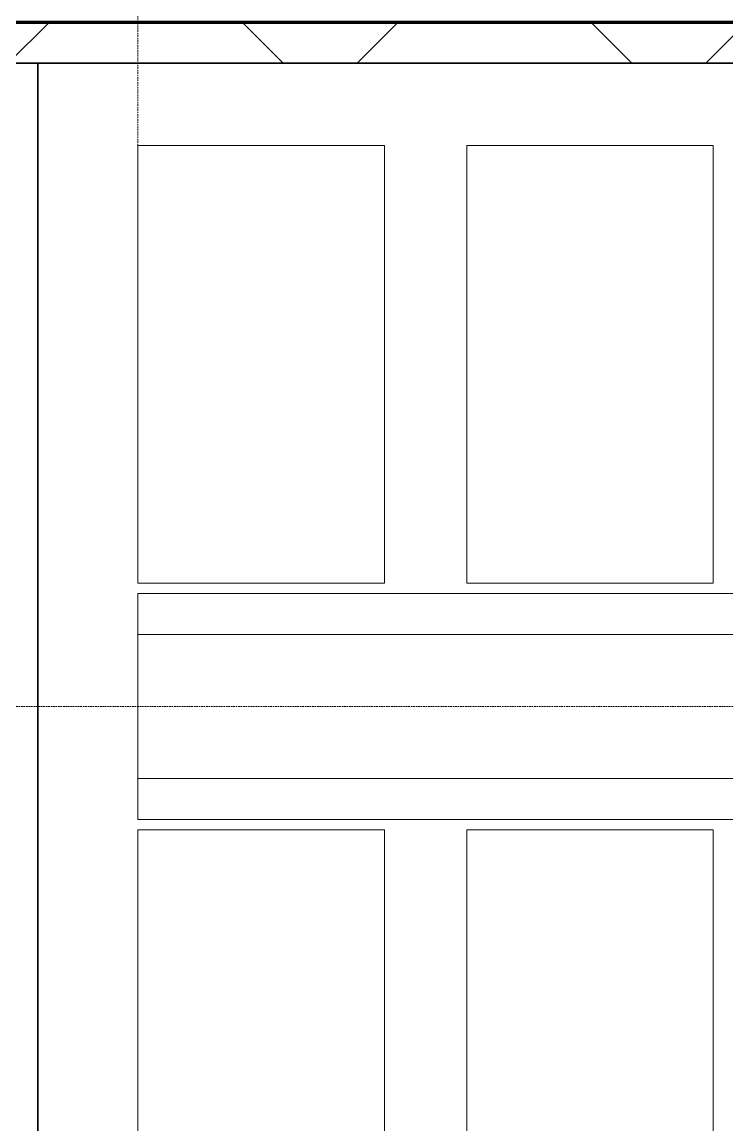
# Model space of a CAD drawing. Header units: millimetres. Extents: x -853228 to -774636, y -17776 to 22455.
# Drawn here: x -793948 to -793091, y 6602 to 7944 of the extents above; entities that cross this region are included whole.
import ezdxf

# ---------------------------------------------------------------- set-up
doc = ezdxf.new("R2010")
doc.units = ezdxf.units.MM
doc.linetypes.add('DPA_Hidden 50', pattern=[3, 2, -1])
for name, color, linetype, lineweight in [('A-DETL', 1, 'Continuous', 70), ('A-FLOR-E', 2, 'Continuous', 35), ('A-GLAZ-CURT', 2, 'Continuous', 9), ('A-WALL', 5, 'Continuous', 35), ('A-WALL-FNSH', 2, 'Continuous', 35), ('A-WALL-PATT', 1, 'Continuous', 35), ('WALL-E', 2, 'Continuous', 35)]:
    doc.layers.add(name, color=color, linetype=linetype, lineweight=lineweight)

# ---------------------------------------------------------------- blocks, each defined once
blk = doc.blocks.new('DPA_CP_Metal Ceiling Panel - Vertical Panel with Gap-V3-4281-01 ENLARGED LOWER PLATFORM LEVEL - REFLECTED CEILING PLAN - SHEET 2')
at = {"layer": 'A-GLAZ-CURT'}
for p, q in [((-780457.4, 7794), (-780457.4, 7261.5)), ((-780157.4, 7794), (-780457.4, 7794)), ((-780157.4, 7794), (-780457.4, 7794)), ((-780457.4, 7794), (-780457.4, 7261.5)), ((-780457.4, 7261.5), (-780457.4, 7794)), ((-780457.4, 7794), (-780157.4, 7794)), ((-780157.4, 7794), (-780157.4, 7261.5)), ((-780157.4, 7261.5), (-780157.4, 7794)), ((-780157.4, 7794), (-780157.4, 7261.5)), ((-780157.4, 7261.5), (-780457.4, 7261.5)), ((-780457.4, 7261.5), (-780157.4, 7261.5)), ((-780157.4, 7261.5), (-780457.4, 7261.5))]:
    blk.add_line(p, q, dxfattribs=at)
blk = doc.blocks.new('DPA_CP_Metal Ceiling Panel - Vertical Panel with Gap-10859825-4281-01 ENLARGED LOWER PLATFORM LEVEL - REFLECTED CEILING PLAN - SHEET 2')
at = {"layer": 'A-GLAZ-CURT'}
for p, q in [((-779657.4, 6961.5), (-779657.4, 5061.5)), ((-779357.4, 6961.5), (-779657.4, 6961.5)), ((-779357.4, 6961.5), (-779657.4, 6961.5)), ((-779657.4, 6961.5), (-779657.4, 5061.5)), ((-779657.4, 5061.5), (-779657.4, 6961.5)), ((-779657.4, 6961.5), (-779357.4, 6961.5)), ((-779357.4, 6961.5), (-779357.4, 5061.5)), ((-779357.4, 5061.5), (-779357.4, 6961.5)), ((-779357.4, 6961.5), (-779357.4, 5061.5))]:
    blk.add_line(p, q, dxfattribs=at)
blk = doc.blocks.new('DPA_CP_Metal Ceiling Panel1 - Horizontal with Gap-13940971-4281-01 ENLARGED LOWER PLATFORM LEVEL - REFLECTED CEILING PLAN - SHEET 2')
at = {"layer": 'A-GLAZ-CURT'}
for p, q in [((-793807.4, 4774), (-793807.4, 5049)), ((-793807.4, 4774), (-793807.4, 5049)), ((-793807.4, 5049), (-792882.4, 5049)), ((-793807.4, 5049), (-792882.4, 5049)), ((-793807.4, 4774), (-793807.4, 5049)), ((-792882.4, 4774), (-792882.4, 5049)), ((-792882.4, 5049), (-792882.4, 4774)), ((-792882.4, 5049), (-792882.4, 4774)), ((-793807.4, 4999), (-792882.4, 4999)), ((-793807.4, 4824), (-792882.4, 4824)), ((-793807.4, 4774), (-792882.4, 4774)), ((-792882.4, 4774), (-793807.4, 4774)), ((-792882.4, 4774), (-793807.4, 4774))]:
    blk.add_line(p, q, dxfattribs=at)

msp = doc.modelspace()

# ---------------------------------------------------------------- hatches: boundary and pattern name
at = {"layer": 'A-WALL-PATT', "lineweight": 9}
h = msp.add_hatch(dxfattribs=at)
h.set_pattern_fill('FP_3', color=256, style=0, pattern_type=2)
h.set_pattern_definition([(45, (0, 0), (-212.13203, 212.13203), []), (135, (0, 0), (-212.13203, -212.13203), [])])
h.paths.add_polyline_path([(-786132.4, 7894), (-786132.4, 7944), (-801317.4, 7944), (-801317.4, 7894), (-786496.6, 7894)])

# ---------------------------------------------------------------- linework, layer by layer
at = {"layer": 'A-DETL', "color": 55, "linetype": 'DPA_Hidden 50', "lineweight": 9}
for p, q in [((-793807.4, 7794), (-793807.4, 11694)), ((-779697.4, 7111.5), (-795282.4, 7111.5))]:
    msp.add_line(p, q, dxfattribs=at)
at = {"layer": 'A-FLOR-E'}
for p, q in [((-792446.8, 7944), (-794217.4, 7944)), ((-794217.4, 7944), (-792446.8, 7944))]:
    msp.add_line(p, q, dxfattribs=at)
at = {"layer": 'A-WALL', "color": 7, "lineweight": 70}
msp.add_line((-801267.4, 7944), (-786132.4, 7944), dxfattribs=at)
at = {"layer": 'A-WALL-FNSH', "color": 250}
msp.add_line((-786132.4, 7894), (-801317.4, 7894), dxfattribs=at)
at = {"layer": 'WALL-E'}
for p, q in [((-792446.8, 7944), (-794217.4, 7944)), ((-794217.4, 7944), (-792446.8, 7944)), ((-792446.8, 7944), (-794217.4, 7944)), ((-794217.4, 7944), (-792446.8, 7944)), ((-792446.8, 7894), (-793929.2, 7894)), ((-793929.2, 7894), (-792446.8, 7894)), ((-793929.2, 7894), (-793929.2, 4129)), ((-793929.2, 4129), (-793929.2, 7894))]:
    msp.add_line(p, q, dxfattribs=at)

# ---------------------------------------------------------------- block references
at = {"layer": 'A-GLAZ-CURT'}
for name, p in [('DPA_CP_Metal Ceiling Panel - Vertical Panel with Gap-V3-4281-01 ENLARGED LOWER PLATFORM LEVEL - REFLECTED CEILING PLAN - SHEET 2', (-13350, 0)), ('DPA_CP_Metal Ceiling Panel - Vertical Panel with Gap-V3-4281-01 ENLARGED LOWER PLATFORM LEVEL - REFLECTED CEILING PLAN - SHEET 2', (-12950, 0)), ('DPA_CP_Metal Ceiling Panel1 - Horizontal with Gap-13940971-4281-01 ENLARGED LOWER PLATFORM LEVEL - REFLECTED CEILING PLAN - SHEET 2', (0, 2200)), ('DPA_CP_Metal Ceiling Panel - Vertical Panel with Gap-10859825-4281-01 ENLARGED LOWER PLATFORM LEVEL - REFLECTED CEILING PLAN - SHEET 2', (-14150, 0)), ('DPA_CP_Metal Ceiling Panel - Vertical Panel with Gap-10859825-4281-01 ENLARGED LOWER PLATFORM LEVEL - REFLECTED CEILING PLAN - SHEET 2', (-13750, 0))]:
    msp.add_blockref(name, p, dxfattribs=at)

doc.saveas('drawing.dxf')
